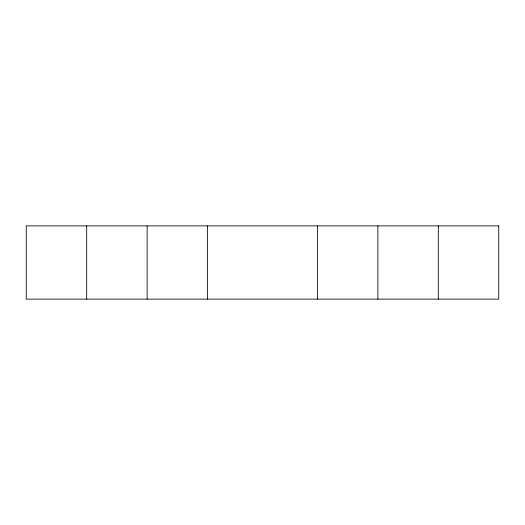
<?xml version="1.0" encoding="UTF-8"?>
<svg xmlns="http://www.w3.org/2000/svg" width="525" height="525" viewBox="0 0 525 525"><rect width="100%" height="100%" fill="white"/><g stroke="black" fill="none" stroke-linecap="round" stroke-linejoin="round"><path stroke-width="0.79" d="M438.316 225.875L438.316 299.125M377.875 225.875L377.875 299.125M317.441 225.875L317.441 299.125M207.559 225.875L207.559 299.125M147.125 225.875L147.125 299.125M86.684 225.875L86.684 299.125M498.75 225.875L26.25 225.875L26.25 299.125L498.75 299.125L498.75 225.875"/></g></svg>
